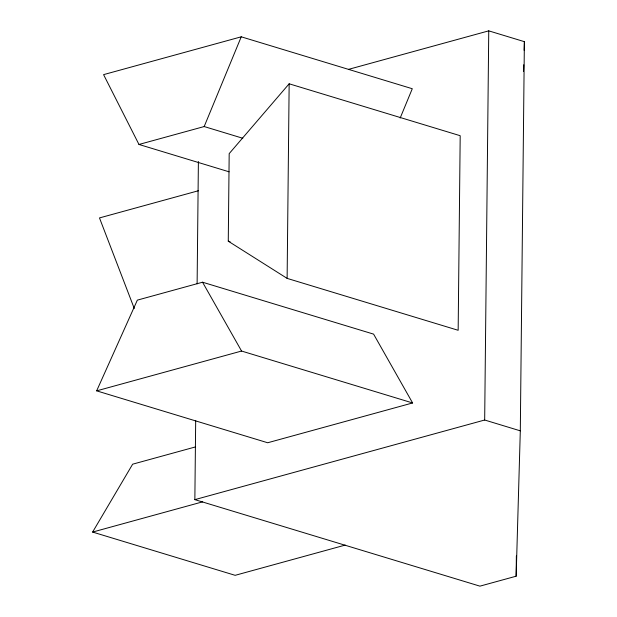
<?xml version="1.0" encoding="UTF-8"?>
<svg xmlns="http://www.w3.org/2000/svg" width="617" height="617" viewBox="0 0 617 617"><rect width="100%" height="100%" fill="white"/><g stroke="black" fill="none" stroke-linecap="round" stroke-linejoin="round"><path stroke-width="0.93" d="M348.482 69.382L488.749 30.85L524.381 41.663L520.308 430.836L516.151 576.201L479.926 586.15L194.856 499.639L195.682 420.647M197.116 283.859L198.396 161.523M228.267 241.193L229.185 153.633L289.157 83.796L460.197 135.709L458.161 330.288L287.121 278.383L228.267 241.193L230.102 241.756M287.121 278.383L289.157 83.796M520.308 430.836L484.677 420.015L488.749 30.85M516.151 576.201L516.36 555.971M523.532 71.51L523.725 64.77M524.134 50.332L524.381 41.663M241.247 36.812L103.579 74.634L138.972 144.463L204.181 126.547L241.247 36.812L412.287 88.725L400.171 118.04M96.653 390.854L137.344 300.132L202.553 282.216L373.594 334.121L412.603 402.955L267.693 442.759L96.653 390.854L241.563 351.042L412.603 402.955M345.219 545.081L235.154 575.322L92.619 532.07L132.647 464.185L195.55 446.901M198.45 190.73L99.484 217.924L134.282 308.515M194.856 499.639L484.677 420.015M92.619 532.07L202.685 501.829M204.181 126.547L242.805 138.27M138.972 144.463L229.092 171.811M202.553 282.216L241.563 351.042"/></g></svg>
